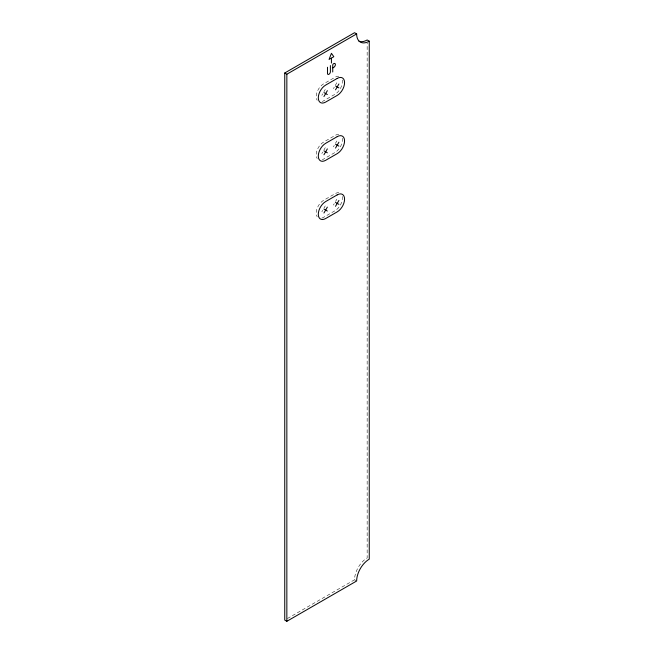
<?xml version="1.0" encoding="UTF-8"?>
<svg xmlns="http://www.w3.org/2000/svg" width="654" height="654" viewBox="0 0 654 654"><rect width="100%" height="100%" fill="white"/><g stroke="black" fill="none" stroke-linecap="round" stroke-linejoin="round"><path stroke-width="0.49" stroke-dasharray="3.27 2.45" d="M321.858 95.312L322.708 93.841M323.975 91.642L325.251 89.434M333.417 88.642L334.259 87.17M335.535 84.971L336.81 82.764M321.858 153.543L322.708 152.08M323.975 149.872L325.251 147.665M333.417 146.872L334.259 145.401M335.535 143.201L336.81 140.994M321.858 211.782L322.708 210.31M323.975 208.103L325.251 205.896M333.417 205.103L334.259 203.639M335.535 201.432L336.81 199.225M287.392 618.553L354.55 579.787A17.83 10.292 -60 0 1 367.156 557.952L367.156 43.041M354.55 579.787L355.948 580.597M342.353 196.511A10.399 6.009 -60 0 1 335.11 210.662L323.55 217.332A10.399 6.009 -60 0 1 321.654 218.142M338.788 192.685A10.399 6.009 -60 0 0 335.11 193.674L323.55 200.345A10.399 6.009 -60 0 0 317.182 216.76M342.353 80.041A10.399 6.009 -60 0 1 335.11 94.192L323.55 100.863A10.399 6.009 -60 0 1 322.275 101.476M338.788 76.224A10.399 6.009 -60 0 0 335.11 77.213L323.55 83.884A10.399 6.009 -60 0 0 317.182 100.299M342.353 138.28A10.399 6.009 -60 0 1 335.11 152.423L323.55 159.102A10.399 6.009 -60 0 1 322.275 159.707M338.788 134.454A10.399 6.009 -60 0 0 335.11 135.443L323.55 142.114A10.399 6.009 -60 0 0 317.182 158.53"/><path stroke-width="0.98" d="M323.959 96.53L327.352 90.653M335.518 89.851L338.911 83.974M323.959 154.761L327.352 148.883M335.518 148.09L338.911 142.204M323.959 212.991L327.352 207.114M335.518 206.321L338.911 200.443M284.743 73.003L354.55 32.7L356.651 33.91A17.83 10.292 -60 0 0 369.257 41.194L369.257 559.162A17.83 10.292 -60 0 0 356.651 580.997L286.844 621.3L284.743 620.09L284.743 73.003L286.844 74.213L356.651 33.91M331.267 58.181L329.052 59.457L331.431 53.326L333.818 56.71L331.431 58.083L331.431 63.029M332.894 67.869L333.761 67.37A2.289 1.324 -60 0 0 335.379 64.558A2.289 1.324 -60 0 0 333.761 63.626L333.515 63.765A1.112 0.646 -60 0 0 332.731 65.13L332.731 71.989M369.257 41.194L367.156 39.976A17.83 10.292 -60 0 1 358.956 41.218M335.518 85.936L338.911 87.898M323.959 92.606L327.352 94.568M335.518 144.166L338.911 146.128M323.959 150.837L327.352 152.799M335.518 202.397L338.911 204.359M323.959 209.076L327.352 211.029M330.393 65.572L330.393 71.744A2.052 1.185 -60 0 1 328.937 74.262A2.052 1.185 -60 0 1 327.482 73.42L327.482 67.248M286.844 74.213L286.844 621.3M337.211 78.423L325.651 85.094A10.399 6.009 -60 0 0 318.302 97.83A10.399 6.009 -60 0 0 325.651 102.081L337.211 95.41A10.399 6.009 -60 0 0 344.568 82.674A10.399 6.009 -60 0 0 337.211 78.423M337.211 136.653L325.651 143.324A10.399 6.009 -60 0 0 318.302 156.069A10.399 6.009 -60 0 0 325.651 160.312L337.211 153.641A10.399 6.009 -60 0 0 344.568 140.904A10.399 6.009 -60 0 0 337.211 136.653M337.211 194.884L325.651 201.563A10.399 6.009 -60 0 0 318.302 214.299A10.399 6.009 -60 0 0 325.651 218.542L337.211 211.871A10.399 6.009 -60 0 0 344.568 199.135A10.399 6.009 -60 0 0 337.211 194.884"/></g></svg>
